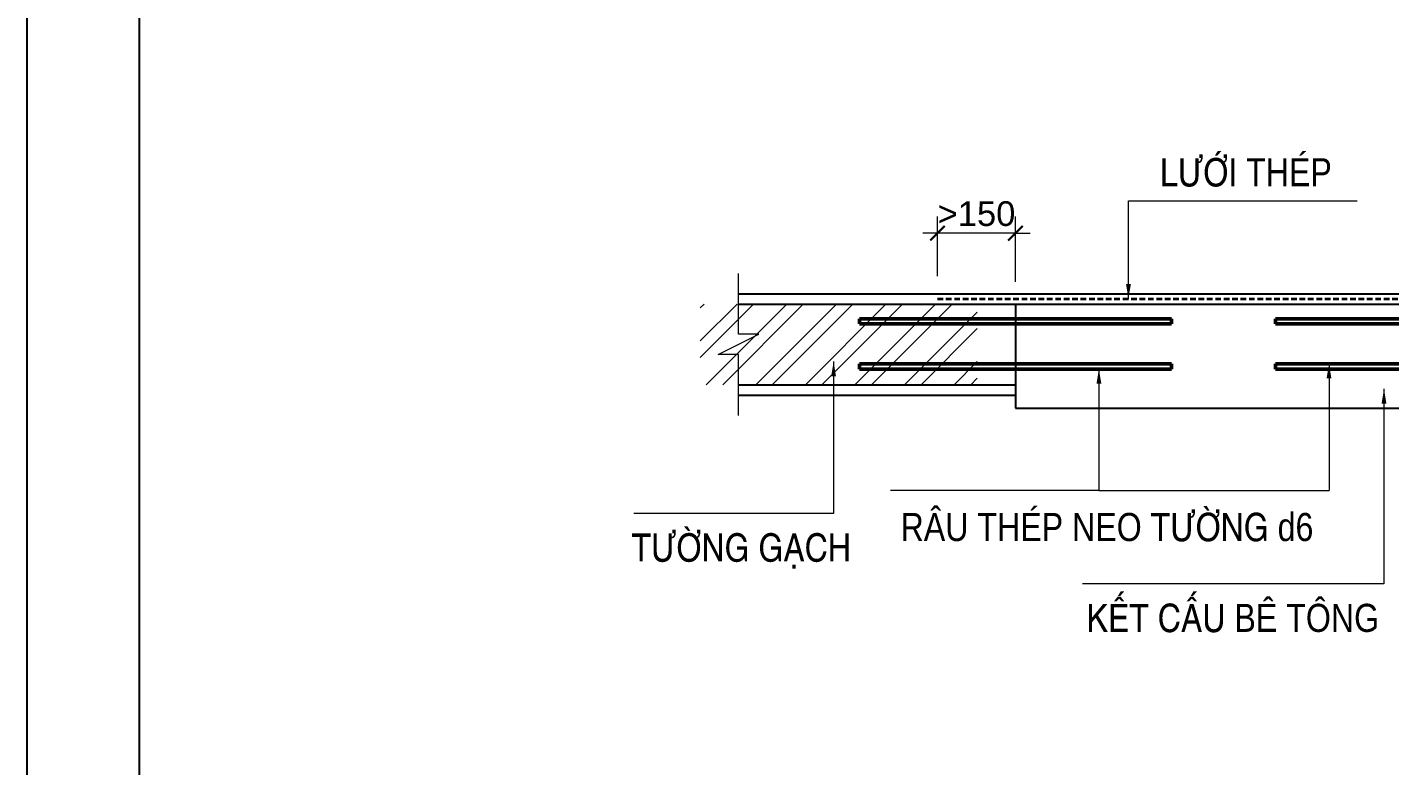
# Model space of a CAD drawing. Header units: millimetres. Extents: x 0 to 84000, y -29700 to 363007.
# Drawn here: x 0 to 12136, y 282400 to 288979 of the extents above; entities that cross this region are included whole.
import ezdxf

# ---------------------------------------------------------------- set-up
doc = ezdxf.new("R2010")
doc.units = ezdxf.units.MM
doc.linetypes.add('HIDDEN', pattern=[0.375, 0.25, -0.125])
for name, color, linetype, lineweight in [('S-Blur line', 252, 'Continuous', 9), ('S-Border', 7, 'Continuous', 25), ('S-Dims', 9, 'Continuous', 13), ('S-Hatch', 251, 'Continuous', 9), ('S-Note', 9, 'Continuous', 13), ('S-Rebar', 1, 'Continuous', 35), ('S-Steel', 6, 'Continuous', 50), ('S-Text', 3, 'Continuous', 25)]:
    doc.layers.add(name, color=color, linetype=linetype, lineweight=lineweight)
doc.styles.add('R-Arial', font='arial.ttf')
doc.styles.add('VNI-HELVE-CONDENSEN', font='VHELVCN.TTF')
doc.dimstyles.new('SC-DIM', dxfattribs={"dimscale": 0, "dimtxt": 2.2, "dimasz": 1.3, "dimexe": 1.5, "dimexo": 2, "dimgap": 0.6, "dimtad": 1, "dimdec": 0, "dimzin": 0, "dimdsep": 46, "dimtxsty": 'R-Arial', "dimblk": 'ARCHTICK', "dimcen": 0.5, "dimdle": 1.5, "dimclrd": 256, "dimclre": 256, "dimclrt": 3, "dimadec": 0, "dimazin": 0, "dimtfac": 1, "dimtdec": 0, "dimtix": 1, "dimtmove": 0, "dimatfit": 3, "dimfxl": 1, "dimtolj": 1, "dimtzin": 0, "dimlwd": -1, "dimlwe": -1, "dimarcsym": 0})

# ---------------------------------------------------------------- blocks, each defined once
blk = doc.blocks.new('*X526')
at = {"color": 0}
for p, q in [((34958, 39254), (35312, 39608)), ((34958, 39095), (35471, 39608)), ((34958, 39572), (34994, 39608)), ((35015, 38833), (35790, 39608)), ((35174, 38833), (35949, 39608)), ((35492, 38833), (36267, 39608)), ((35651, 38833), (36426, 39608)), ((35969, 38833), (36744, 39608)), ((36128, 38833), (36903, 39608)), ((36446, 38833), (37221, 39608)), ((36606, 38833), (37381, 39608)), ((36924, 38833), (37623, 39532)), ((37083, 38833), (37623, 39373)), ((37401, 38833), (37623, 39055)), ((37560, 38833), (37623, 38896))]:
    blk.add_line(p, q, dxfattribs=at)
blk = doc.blocks.new('_ArchTick')
at = {"color": 0, "linetype": 'ByBlock', "const_width": 0.15}
blk.add_lwpolyline([(-0.5, -0.5), (0.5, 0.5)], dxfattribs=at)
blk = doc.blocks.new('*D574')
at = {"layer": 'Defpoints', "color": 0, "ltscale": 100, "transparency": 16777216}
for p in [(8108, 287144), (8108, 286561), (8802, 286512)]:
    blk.add_point(p, dxfattribs=at)
at = {"layer": 'S-Dims', "ltscale": 100, "transparency": 16777216}
for p, q in [((8108, 286761), (8108, 287294)), ((8802, 286712), (8802, 287294)), ((8108, 287144), (7978, 287144)), ((8802, 287144), (8108, 287144)), ((8802, 287144), (8932, 287144))]:
    blk.add_line(p, q, dxfattribs=at)
at = {"layer": 'S-Dims', "ltscale": 100, "transparency": 16777216, "xscale": 130.0000008572267, "yscale": 130.0000008572267, "zscale": 130.0000008572267}
blk.add_blockref('_ArchTick', (8108, 287144), dxfattribs=at)
at = {"layer": 'S-Dims', "ltscale": 100, "transparency": 16777216, "xscale": 130.0000008572267, "yscale": 130.0000008572267, "zscale": 130.0000008572267, "rotation": 180}
blk.add_blockref('_ArchTick', (8802, 287144), dxfattribs=at)
at = {"layer": 'S-Dims', "color": 3, "ltscale": 100, "transparency": 16777216, "insert": (8455, 287317), "char_height": 220, "attachment_point": 5, "style": 'R-Arial'}
blk.add_mtext('\\A1;>150', dxfattribs=at)

msp = doc.modelspace()

# ---------------------------------------------------------------- linework, layer by layer
at = {"layer": 'Defpoints'}
msp.add_lwpolyline([(42000, 297000), (42000, 267300), (0, 267300), (0, 297000)], close=True, dxfattribs=at)
at = {"layer": 'S-Blur line', "ltscale": 100}
msp.add_lwpolyline([(6334.9, 285521.1), (6334.9, 286062.7), (6154.3, 286062.7), (6515.4, 286243.3), (6334.9, 286243.3), (6334.9, 286784.9)], dxfattribs=at)
at = {"layer": 'S-Border', "color": 7}
for p, q in [((6334.9, 286604.4), (15026.3, 286604.4)), ((6334.9, 286511.8), (15026.3, 286511.8)), ((8802.1, 286511.8), (8802.1, 285585.9)), ((6334.9, 285794.2), (8802.1, 285794.2)), ((6334.9, 285701.6), (8802.1, 285701.6)), ((8802.1, 285585.9), (12505.8, 285585.9))]:
    msp.add_line(p, q, dxfattribs=at)
at = {"layer": 'S-Border', "ltscale": 300}
msp.add_lwpolyline([(1000, 296500), (36800, 296500), (36800, 267800), (1000, 267800)], close=True, dxfattribs=at)
at = {"layer": 'S-Note', "ltscale": 100}
msp.add_lwpolyline([(9545.2, 284853.1), (11594.8, 284853.1)], dxfattribs=at)
at = {"layer": 'S-Rebar', "linetype": 'HIDDEN', "ltscale": 200}
msp.add_line((8107.6, 286560.8), (13200.2, 286560.8), dxfattribs=at)
at = {"layer": 'S-Steel', "color": 6}
for p, q in [((7413.2, 286382.8), (10191, 286382.8)), ((7413.2, 286336.5), (10191, 286336.5)), ((11116.9, 286382.8), (13894.7, 286382.8)), ((11116.9, 286336.5), (13894.7, 286336.5)), ((7413.2, 285980.5), (10191, 285980.5)), ((7413.2, 285934.2), (10191, 285934.2)), ((11116.9, 285980.5), (13894.7, 285980.5)), ((11116.9, 285934.2), (13894.7, 285934.2))]:
    msp.add_line(p, q, dxfattribs=at)
at = {"layer": 'S-Steel', "color": 6, "linetype": 'Continuous'}
for p, q in [((7413.2, 286382.8), (7413.2, 286336.5)), ((10191, 286382.8), (10191, 286336.5)), ((11116.9, 286382.8), (11116.9, 286336.5)), ((7413.2, 285980.5), (7413.2, 285934.2)), ((10191, 285980.5), (10191, 285934.2)), ((11116.9, 285980.5), (11116.9, 285934.2))]:
    msp.add_line(p, q, dxfattribs=at)

# ---------------------------------------------------------------- block references
at = {"layer": 'S-Hatch', "xscale": 0.9259259255486539, "yscale": 0.9259259255486539, "zscale": 0.9259259255486539}
msp.add_blockref('*X526', (-26374, 249837.8), dxfattribs=at)

# ---------------------------------------------------------------- texts
at = {"layer": 'S-Text', "style": 'VNI-HELVE-CONDENSEN'}
for s, p in [('LÖÔÙI THEÙP', (10090.1, 287562.3)), ('RAÂU THEÙP NEO TÖÔØNG d6', (7779, 284401.9)), ('TÖÔØNG GAÏCH', (5381.7, 284219.6)), ('KEÁT CAÁU BEÂ TOÂNG', (9435.5, 283592.3))]:
    msp.add_text(s, height=250, dxfattribs=at).set_placement(p)

# ---------------------------------------------------------------- dimensions: what is measured, and where the dimension line sits
at = {"layer": 'S-Dims', "ltscale": 100}
dim = msp.add_linear_dim(base=(8107.6, 287144.4), p1=(8802.1, 286511.8), p2=(8107.6, 286560.8), text='>150', dimstyle='SC-DIM', override={"dimscale": 100.000001}, dxfattribs=at)
dim.commit()
dim.dimension.update_dxf_attribs({"geometry": '*D574', "text_midpoint": (8454.9, 287316.7)})

# ---------------------------------------------------------------- leaders
at = {"layer": 'S-Note', "ltscale": 100}
for points in [[(9808.4, 286560.8), (9808.4, 287433.6), (11846.3, 287433.6)], [(7182.1, 286000.2), (7182.1, 284647.8), (5401.7, 284647.8)], [(9545.2, 285934.2), (9545.2, 284853.1), (7688.4, 284853.1)], [(11594.8, 285980.5), (11594.8, 284853.1)], [(12084.5, 285756.6), (12084.5, 284019.7), (9399.5, 284019.7)]]:
    msp.add_leader(points, dimstyle='SC-DIM', override={"dimscale": 100.000001}, dxfattribs=at)

doc.saveas('drawing.dxf')
